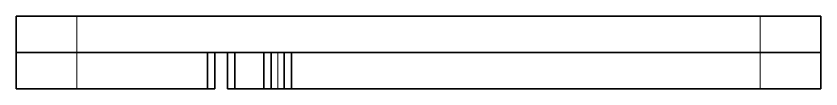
# Model space of a CAD drawing. Extents: x 321 to 837, y 218 to 648.
# Drawn here: x 392.4 to 458.8, y 217.9 to 223.9 of the extents above; entities that cross this region are included whole.
import ezdxf

# ---------------------------------------------------------------- set-up
doc = ezdxf.new("R2010")
doc.units = 0

msp = doc.modelspace()

# ---------------------------------------------------------------- linework, layer by layer
at = {"color": 7, "lineweight": 35, "ltscale": 0.075}
for p, q in [((392.412, 220.887), (392.412, 223.887)), ((458.792, 220.887), (458.792, 223.887)), ((392.412, 220.887), (392.412, 217.887)), ((408.187, 217.887), (408.187, 220.887)), ((408.793, 217.887), (408.793, 220.887)), ((409.851, 217.887), (409.851, 220.887)), ((410.455, 217.887), (410.455, 220.887)), ((412.856, 217.887), (412.856, 220.887)), ((413.461, 217.887), (413.461, 220.887)), ((414.519, 217.887), (414.519, 220.887)), ((415.124, 217.887), (415.124, 220.887)), ((458.792, 220.887), (458.792, 217.887))]:
    msp.add_line(p, q, dxfattribs=at)
at = {"color": 7, "lineweight": 35, "ltscale": 0.125}
for p, q in [((397.412, 223.887), (392.412, 223.887)), ((458.792, 223.887), (453.792, 223.887)), ((397.412, 220.887), (392.412, 220.887)), ((397.412, 220.887), (392.412, 220.887)), ((458.792, 220.887), (453.792, 220.887)), ((458.792, 220.887), (453.792, 220.887)), ((397.412, 217.887), (392.412, 217.887)), ((458.792, 217.887), (453.792, 217.887))]:
    msp.add_line(p, q, dxfattribs=at)
at = {"color": 7, "lineweight": 13, "ltscale": 0.075}
for p, q in [((397.412, 220.887), (397.412, 223.887)), ((453.792, 220.887), (453.792, 223.887)), ((397.412, 220.887), (397.412, 217.887)), ((413.991, 217.887), (413.991, 220.887)), ((414.004, 217.887), (414.004, 220.887)), ((453.792, 220.887), (453.792, 217.887))]:
    msp.add_line(p, q, dxfattribs=at)
at = {"color": 7, "lineweight": 35}
for p, q in [((397.412, 223.887), (453.792, 223.887)), ((397.412, 220.887), (453.792, 220.887)), ((415.124, 220.887), (453.792, 220.887)), ((415.124, 217.887), (453.792, 217.887))]:
    msp.add_line(p, q, dxfattribs=at)
at = {"color": 7, "lineweight": 35, "ltscale": 0.26938}
for p, q in [((397.412, 220.887), (408.187, 220.887)), ((397.412, 217.887), (408.187, 217.887))]:
    msp.add_line(p, q, dxfattribs=at)
at = {"color": 7, "lineweight": 35, "ltscale": 0.015133}
for p, q in [((408.793, 220.887), (408.187, 220.887)), ((408.793, 217.887), (408.187, 217.887))]:
    msp.add_line(p, q, dxfattribs=at)
at = {"color": 7, "lineweight": 35, "ltscale": 0.015116}
for p, q in [((410.455, 220.887), (409.851, 220.887)), ((410.455, 217.887), (409.851, 217.887))]:
    msp.add_line(p, q, dxfattribs=at)
at = {"color": 7, "lineweight": 35, "ltscale": 0.060014}
for p, q in [((410.455, 220.887), (412.856, 220.887)), ((410.455, 217.887), (412.856, 217.887))]:
    msp.add_line(p, q, dxfattribs=at)
at = {"color": 7, "lineweight": 35, "ltscale": 0.015123}
for p, q in [((413.461, 220.887), (412.856, 220.887)), ((413.461, 217.887), (412.856, 217.887))]:
    msp.add_line(p, q, dxfattribs=at)
at = {"color": 7, "lineweight": 35, "ltscale": 0.013264}
for p, q in [((413.991, 220.887), (413.461, 220.887)), ((413.991, 217.887), (413.461, 217.887))]:
    msp.add_line(p, q, dxfattribs=at)
at = {"color": 7, "lineweight": 35, "ltscale": 0.000324249}
for p, q in [((414.004, 220.887), (413.991, 220.887)), ((414.004, 217.887), (413.991, 217.887))]:
    msp.add_line(p, q, dxfattribs=at)
at = {"color": 7, "lineweight": 35, "ltscale": 0.012871}
for p, q in [((414.519, 220.887), (414.004, 220.887)), ((414.519, 217.887), (414.004, 217.887))]:
    msp.add_line(p, q, dxfattribs=at)
at = {"color": 7, "lineweight": 35, "ltscale": 0.015125}
for p, q in [((415.124, 220.887), (414.519, 220.887)), ((415.124, 217.887), (414.519, 217.887))]:
    msp.add_line(p, q, dxfattribs=at)
at = {"color": 7, "lineweight": 35, "ltscale": 0.015044}
msp.add_line((453.095, 217.887), (452.493, 217.887), dxfattribs=at)
at = {"color": 7, "lineweight": 35, "ltscale": 0.015404}
msp.add_line((453.711, 217.887), (453.095, 217.887), dxfattribs=at)

doc.saveas('drawing.dxf')
